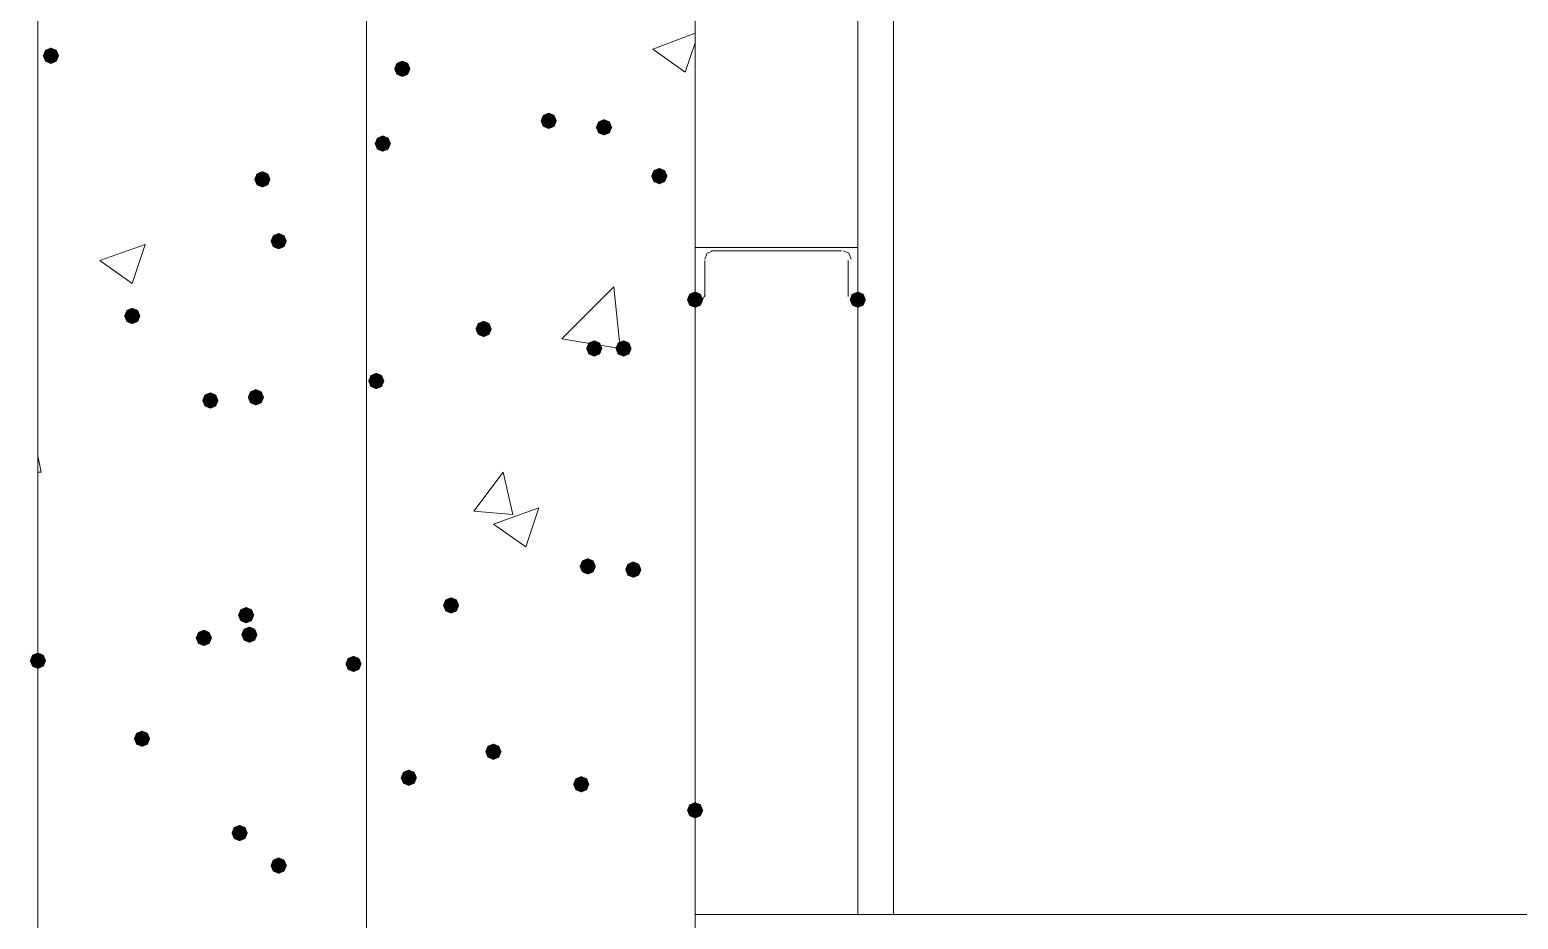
# Model space of a CAD drawing. Header units: millimetres. Extents: x 29 to 95071, y 20 to 67221.
# Drawn here: x 21895 to 24163, y 47992 to 49347 of the extents above; entities that cross this region are included whole.
import ezdxf

# ---------------------------------------------------------------- set-up
doc = ezdxf.new("R2010")
doc.units = ezdxf.units.MM

msp = doc.modelspace()

# ---------------------------------------------------------------- hatches: boundary and pattern name
h = msp.add_hatch(color=7)
h.dxf.hatch_style = 2
h.paths.add_polyline_path([(21927.1, 49295.2), (21918.4, 49298.9), (21914.7, 49307.6), (21918.4, 49316.4), (21927.1, 49320), (21935.9, 49316.4), (21939.5, 49307.6), (21935.9, 49298.9)])
h = msp.add_hatch(color=7)
h.dxf.hatch_style = 2
h.paths.add_polyline_path([(22462.4, 49275.4), (22453.7, 49279), (22450, 49287.8), (22453.7, 49296.5), (22462.4, 49300.2), (22471.2, 49296.5), (22474.8, 49287.8), (22471.2, 49279)])
h = msp.add_hatch(color=7)
h.dxf.hatch_style = 2
h.paths.add_polyline_path([(22685.5, 49196.1), (22676.7, 49199.7), (22673.1, 49208.5), (22676.7, 49217.2), (22685.5, 49220.9), (22694.2, 49217.2), (22697.8, 49208.5), (22694.2, 49199.7)])
h = msp.add_hatch(color=7)
h.dxf.hatch_style = 2
h.paths.add_polyline_path([(22769.7, 49186.2), (22761, 49189.8), (22757.3, 49198.6), (22761, 49207.3), (22769.7, 49211), (22778.5, 49207.3), (22782.1, 49198.6), (22778.5, 49189.8)])
h = msp.add_hatch(color=7)
h.dxf.hatch_style = 2
h.paths.add_polyline_path([(22432.7, 49161.4), (22423.9, 49165), (22420.3, 49173.8), (22423.9, 49182.5), (22432.7, 49186.2), (22441.4, 49182.5), (22445.1, 49173.8), (22441.4, 49165)])
h = msp.add_hatch(color=7)
h.dxf.hatch_style = 2
h.paths.add_polyline_path([(22249.3, 49106.9), (22240.5, 49110.5), (22236.9, 49119.3), (22240.5, 49128), (22249.3, 49131.7), (22258, 49128), (22261.7, 49119.3), (22258, 49110.5)])
h = msp.add_hatch(color=7)
h.dxf.hatch_style = 2
h.paths.add_polyline_path([(22854, 49111.8), (22845.2, 49115.5), (22841.6, 49124.2), (22845.2, 49133), (22854, 49136.6), (22862.7, 49133), (22866.4, 49124.2), (22862.7, 49115.5)])
h = msp.add_hatch(color=7)
h.dxf.hatch_style = 2
h.paths.add_polyline_path([(22274.1, 49012.7), (22265.3, 49016.3), (22261.7, 49025.1), (22265.3, 49033.8), (22274.1, 49037.5), (22282.8, 49033.8), (22286.5, 49025.1), (22282.8, 49016.3)])
h = msp.add_hatch(color=7)
h.dxf.hatch_style = 2
h.paths.add_polyline_path([(22908.5, 48923.5), (22899.7, 48927.1), (22896.1, 48935.9), (22899.7, 48944.6), (22908.5, 48948.3), (22917.2, 48944.6), (22920.9, 48935.9), (22917.2, 48927.1)])
h = msp.add_hatch(color=7)
h.dxf.hatch_style = 2
h.paths.add_polyline_path([(23156.3, 48923.5), (23147.6, 48927.1), (23143.9, 48935.9), (23147.6, 48944.6), (23156.3, 48948.3), (23165.1, 48944.6), (23168.7, 48935.9), (23165.1, 48927.1)])
h = msp.add_hatch(color=7)
h.dxf.hatch_style = 2
h.paths.add_polyline_path([(22051, 48898.7), (22042.3, 48902.3), (22038.6, 48911.1), (22042.3, 48919.8), (22051, 48923.5), (22059.8, 48919.8), (22063.4, 48911.1), (22059.8, 48902.3)])
h = msp.add_hatch(color=7)
h.dxf.hatch_style = 2
h.paths.add_polyline_path([(22586.3, 48878.9), (22577.6, 48882.5), (22573.9, 48891.3), (22577.6, 48900), (22586.3, 48903.7), (22595.1, 48900), (22598.7, 48891.3), (22595.1, 48882.5)])
h = msp.add_hatch(color=7)
h.dxf.hatch_style = 2
h.paths.add_polyline_path([(22754.8, 48849.1), (22746.1, 48852.8), (22742.5, 48861.5), (22746.1, 48870.3), (22754.8, 48873.9), (22763.6, 48870.3), (22767.2, 48861.5), (22763.6, 48852.8)])
h = msp.add_hatch(color=7)
h.dxf.hatch_style = 2
h.paths.add_polyline_path([(22799.5, 48849.1), (22790.7, 48852.8), (22787.1, 48861.5), (22790.7, 48870.3), (22799.5, 48873.9), (22808.2, 48870.3), (22811.8, 48861.5), (22808.2, 48852.8)])
h = msp.add_hatch(color=7)
h.dxf.hatch_style = 2
h.paths.add_polyline_path([(22422.8, 48799.6), (22414, 48803.2), (22410.4, 48812), (22414, 48820.7), (22422.8, 48824.4), (22431.5, 48820.7), (22435.1, 48812), (22431.5, 48803.2)])
h = msp.add_hatch(color=7)
h.dxf.hatch_style = 2
h.paths.add_polyline_path([(22239.4, 48774.8), (22230.6, 48778.4), (22227, 48787.2), (22230.6, 48795.9), (22239.4, 48799.6), (22248.1, 48795.9), (22251.8, 48787.2), (22248.1, 48778.4)])
h = msp.add_hatch(color=7)
h.dxf.hatch_style = 2
h.paths.add_polyline_path([(22170, 48769.8), (22161.2, 48773.5), (22157.6, 48782.2), (22161.2, 48791), (22170, 48794.6), (22178.7, 48791), (22182.4, 48782.2), (22178.7, 48773.5)])
h = msp.add_hatch(color=7)
h.dxf.hatch_style = 2
h.paths.add_polyline_path([(22744.9, 48517), (22736.2, 48520.7), (22732.5, 48529.4), (22736.2, 48538.2), (22744.9, 48541.8), (22753.7, 48538.2), (22757.3, 48529.4), (22753.7, 48520.7)])
h = msp.add_hatch(color=7)
h.dxf.hatch_style = 2
h.paths.add_polyline_path([(22814.3, 48512.1), (22805.6, 48515.7), (22801.9, 48524.5), (22805.6, 48533.2), (22814.3, 48536.9), (22823.1, 48533.2), (22826.7, 48524.5), (22823.1, 48515.7)])
h = msp.add_hatch(color=7)
h.dxf.hatch_style = 2
h.paths.add_polyline_path([(22536.8, 48457.6), (22528, 48461.2), (22524.4, 48470), (22528, 48478.7), (22536.8, 48482.4), (22545.5, 48478.7), (22549.1, 48470), (22545.5, 48461.2)])
h = msp.add_hatch(color=7)
h.dxf.hatch_style = 2
h.paths.add_polyline_path([(22224.5, 48442.7), (22215.7, 48446.3), (22212.1, 48455.1), (22215.7, 48463.8), (22224.5, 48467.5), (22233.2, 48463.8), (22236.9, 48455.1), (22233.2, 48446.3)])
h = msp.add_hatch(color=7)
h.dxf.hatch_style = 2
h.paths.add_polyline_path([(22229.5, 48413), (22220.7, 48416.6), (22217.1, 48425.4), (22220.7, 48434.1), (22229.5, 48437.7), (22238.2, 48434.1), (22241.8, 48425.4), (22238.2, 48416.6)])
h = msp.add_hatch(color=7)
h.dxf.hatch_style = 2
h.paths.add_polyline_path([(22160.1, 48408), (22151.3, 48411.6), (22147.7, 48420.4), (22151.3, 48429.1), (22160.1, 48432.8), (22168.8, 48429.1), (22172.5, 48420.4), (22168.8, 48411.6)])
h = msp.add_hatch(color=7)
h.dxf.hatch_style = 2
h.paths.add_polyline_path([(21907.3, 48373.3), (21898.5, 48376.9), (21894.9, 48385.7), (21898.5, 48394.5), (21907.3, 48398.1), (21916, 48394.5), (21919.7, 48385.7), (21916, 48376.9)])
h = msp.add_hatch(color=7)
h.dxf.hatch_style = 2
h.paths.add_polyline_path([(22388.1, 48368.4), (22379.3, 48372), (22375.7, 48380.7), (22379.3, 48389.5), (22388.1, 48393.1), (22396.8, 48389.5), (22400.5, 48380.7), (22396.8, 48372)])
h = msp.add_hatch(color=7)
h.dxf.hatch_style = 2
h.paths.add_polyline_path([(22065.9, 48254.4), (22057.1, 48258), (22053.5, 48266.7), (22057.1, 48275.5), (22065.9, 48279.1), (22074.6, 48275.5), (22078.3, 48266.7), (22074.6, 48258)])
h = msp.add_hatch(color=7)
h.dxf.hatch_style = 2
h.paths.add_polyline_path([(22601.2, 48234.5), (22592.4, 48238.2), (22588.8, 48246.9), (22592.4, 48255.7), (22601.2, 48259.3), (22609.9, 48255.7), (22613.6, 48246.9), (22609.9, 48238.2)])
h = msp.add_hatch(color=7)
h.dxf.hatch_style = 2
h.paths.add_polyline_path([(22472.3, 48194.9), (22463.6, 48198.5), (22459.9, 48207.3), (22463.6, 48216), (22472.3, 48219.7), (22481.1, 48216), (22484.7, 48207.3), (22481.1, 48198.5)])
h = msp.add_hatch(color=7)
h.dxf.hatch_style = 2
h.paths.add_polyline_path([(22735, 48185), (22726.3, 48188.6), (22722.6, 48197.4), (22726.3, 48206.1), (22735, 48209.7), (22743.8, 48206.1), (22747.4, 48197.4), (22743.8, 48188.6)])
h = msp.add_hatch(color=7)
h.dxf.hatch_style = 2
h.paths.add_polyline_path([(22908.5, 48145.3), (22899.7, 48148.9), (22896.1, 48157.7), (22899.7, 48166.4), (22908.5, 48170.1), (22917.2, 48166.4), (22920.9, 48157.7), (22917.2, 48148.9)])
h = msp.add_hatch(color=7)
h.dxf.hatch_style = 2
h.paths.add_polyline_path([(22214.6, 48110.6), (22205.8, 48114.3), (22202.2, 48123), (22205.8, 48131.8), (22214.6, 48135.4), (22223.3, 48131.8), (22227, 48123), (22223.3, 48114.3)])
h = msp.add_hatch(color=7)
h.dxf.hatch_style = 2
h.paths.add_polyline_path([(22274.1, 48061), (22265.3, 48064.7), (22261.7, 48073.4), (22265.3, 48082.2), (22274.1, 48085.8), (22282.8, 48082.2), (22286.5, 48073.4), (22282.8, 48064.7)])

# ---------------------------------------------------------------- linework, layer by layer
at = {"color": 7, "lineweight": 0}
for points in [[(23156.3, 53000.2), (23156.3, 47999.1)], [(23210.8, 52980.4), (23210.8, 47999.1)], [(21907.3, 52658.2), (21907.3, 47106.9), (22407.9, 47106.9), (22407.9, 52355.9)], [(21907.3, 47106.9), (21907.3, 52658.2)], [(22908.5, 46903.7), (22908.5, 52658.2)], [(22844.1, 49317.5), (22908.5, 49342.3)], [(22893.6, 49282.8), (22908.5, 49327.4)], [(22844.1, 49317.5), (22893.6, 49282.8)], [(22407.9, 48395.6), (22407.9, 49193.6)], [(22001.5, 48995.4), (22070.8, 49020.1)], [(22051, 48960.7), (22070.8, 49020.1)], [(23151.4, 48935.9), (23156.3, 48935.9), (23156.3, 49015.2), (22908.5, 49015.2), (22908.5, 48935.9), (22913.5, 48935.9)], [(22935.8, 49010.2), (22927, 49006.6), (22923.4, 48997.8)], [(22933.3, 49010.2), (23131.5, 49010.2)], [(23146.4, 48997.8), (23142.8, 49006.6), (23134, 49010.2)], [(22001.5, 48995.4), (22051, 48960.7)], [(22923.4, 48940.8), (22923.4, 48995.4)], [(23141.5, 48995.4), (23141.5, 48940.8)], [(22705.3, 48876.4), (22784.6, 48955.7)], [(22794.5, 48861.5), (22784.6, 48955.7)], [(22915.9, 48935.9), (22921.2, 48938.1), (22923.4, 48943.3)], [(23146.4, 48943.3), (23148.6, 48938.1), (23153.8, 48935.9)], [(22705.3, 48876.4), (22794.5, 48861.5)], [(21912.2, 48673.2), (21907.3, 48698)], [(21907.3, 48673.2), (21912.2, 48673.2)], [(22571.5, 48613.7), (22616.1, 48673.2)], [(22630.9, 48608.7), (22616.1, 48673.2)], [(22601.2, 48593.9), (22670.6, 48618.7)], [(22650.8, 48559.2), (22670.6, 48618.7)], [(22571.5, 48613.7), (22630.9, 48608.7)], [(22601.2, 48593.9), (22650.8, 48559.2)], [(22407.9, 48078.4), (22407.9, 48237)], [(27428.9, 47999.1), (22908.5, 47999.1)]]:
    msp.add_lwpolyline(points, dxfattribs=at)

doc.saveas('drawing.dxf')
